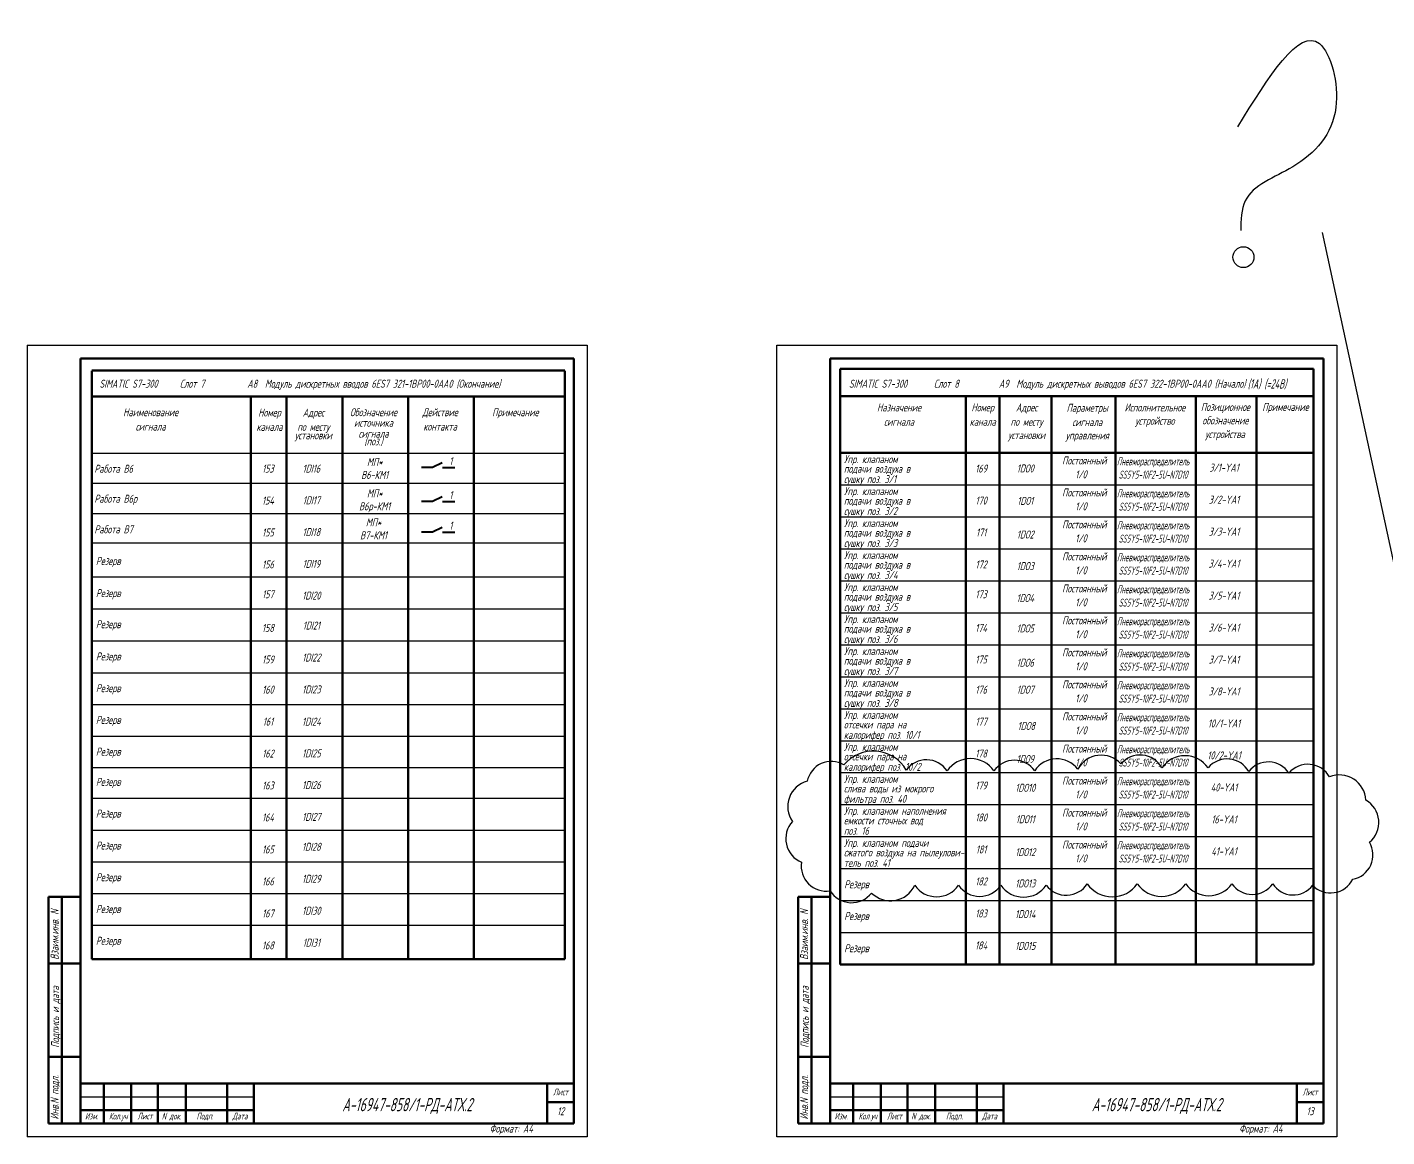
# Model space of a CAD drawing. Header units: millimetres. Extents: x -680 to 9204, y -4430 to 7779.
# Drawn here: x 3410 to 3919, y 2891 to 3307 of the extents above; entities that cross this region are included whole.
import ezdxf
from ezdxf.enums import TextEntityAlignment as Align

# ---------------------------------------------------------------- set-up
doc = ezdxf.new("R2010")
doc.units = ezdxf.units.MM
doc.layers.get('Defpoints').update_dxf_attribs({"color": 33})
for name, color, linetype, lineweight in [('Выноска', 137, 'Continuous', 20), ('Обводка', 6, 'Continuous', 25), ('Текст_КИП', 2, 'Continuous', 25)]:
    doc.layers.add(name, color=color, linetype=linetype, lineweight=lineweight)
doc.styles.add('Simplex', font='simplex.shx', dxfattribs={"width": 0.7, "oblique": 15})

msp = doc.modelspace()

# ---------------------------------------------------------------- linework, layer by layer
at = {"lineweight": 60}
for p, q in [((3429.6, 2895.566), (3429.6, 3182.566)), ((3429.6, 3182.566), (3614.6, 3182.566)), ((3614.6, 3182.566), (3614.6, 2895.566)), ((3710.662, 2895.566), (3710.662, 3182.566)), ((3710.662, 3182.566), (3895.662, 3182.566)), ((3895.662, 3182.566), (3895.662, 2895.566)), ((3417.6, 2895.566), (3417.6, 2980.566)), ((3429.6, 2980.566), (3417.6, 2980.566)), ((3422.6, 2895.566), (3422.6, 2980.566)), ((3698.662, 2895.566), (3698.662, 2980.566)), ((3710.662, 2980.566), (3698.662, 2980.566)), ((3703.662, 2895.566), (3703.662, 2980.566)), ((3429.6, 2955.566), (3417.6, 2955.566)), ((3710.662, 2955.566), (3698.662, 2955.566)), ((3429.6, 2920.566), (3417.6, 2920.566)), ((3710.662, 2920.566), (3698.662, 2920.566)), ((3614.6, 2910.566), (3429.6, 2910.566)), ((3438.274, 2910.566), (3438.274, 2895.566)), ((3448.635, 2910.566), (3448.635, 2895.566)), ((3458.583, 2910.566), (3458.583, 2895.566)), ((3469.036, 2910.566), (3469.036, 2895.566)), ((3484.6, 2910.566), (3484.6, 2895.566)), ((3494.6, 2910.566), (3494.6, 2895.566)), ((3604.6, 2910.566), (3604.6, 2895.566)), ((3895.662, 2910.566), (3710.662, 2910.566)), ((3719.337, 2910.566), (3719.337, 2895.566)), ((3729.698, 2910.566), (3729.698, 2895.566)), ((3739.646, 2910.566), (3739.646, 2895.566)), ((3750.099, 2910.566), (3750.099, 2895.566)), ((3765.662, 2910.566), (3765.662, 2895.566)), ((3775.662, 2910.566), (3775.662, 2895.566)), ((3885.662, 2910.566), (3885.662, 2895.566)), ((3604.6, 2903.566), (3614.6, 2903.566)), ((3885.662, 2903.566), (3895.662, 2903.566)), ((3429.6, 2900.566), (3494.6, 2900.566)), ((3710.662, 2900.566), (3775.662, 2900.566)), ((3429.6, 2895.566), (3417.6, 2895.566)), ((3614.6, 2895.566), (3429.6, 2895.566)), ((3710.662, 2895.566), (3698.662, 2895.566)), ((3895.662, 2895.566), (3710.662, 2895.566))]:
    msp.add_line(p, q, dxfattribs=at)
at = {"color": 1, "linetype": 'Continuous', "lineweight": 30}
msp.add_line((3433.8, 3147.051), (3611.143, 3147.051), dxfattribs=at)
at = {"linetype": 'Continuous', "lineweight": 40}
for p, q in [((3561.603, 3141.569), (3557.459, 3141.569)), ((3565.249, 3143.391), (3561.603, 3141.569)), ((3565.332, 3141.569), (3569.89, 3141.569)), ((3565.249, 3130.649), (3561.603, 3128.827)), ((3561.603, 3128.827), (3557.459, 3128.827)), ((3565.332, 3128.827), (3569.89, 3128.827)), ((3561.603, 3117.351), (3557.459, 3117.351)), ((3565.249, 3119.173), (3561.603, 3117.351)), ((3565.332, 3117.351), (3569.89, 3117.351))]:
    msp.add_line(p, q, dxfattribs=at)
at = {"layer": 'Defpoints', "color": 2}
msp.add_line((3937.992, 3031.964), (3895.294, 3229.813), dxfattribs=at)
at = {"layer": 'Defpoints'}
for p, q in [((3409.587, 3187.566), (3409.587, 2890.566)), ((3409.587, 3187.566), (3619.6, 3187.566)), ((3619.6, 3187.566), (3619.6, 2890.566)), ((3690.65, 3187.566), (3900.65, 3187.566)), ((3690.65, 2890.566), (3690.65, 3187.566)), ((3900.662, 3187.566), (3900.662, 2890.566)), ((3619.587, 2890.566), (3409.587, 2890.566)), ((3900.65, 2890.566), (3690.65, 2890.566))]:
    msp.add_line(p, q, dxfattribs=at)
at = {"layer": 'Defpoints', "color": 2}
msp.add_lwpolyline([(3715.823, 3030.058, 0.5205671), (3702.108, 3023.926, 0.5205671), (3702.108, 3023.926, 0.5205671), (3696.536, 3008.827, 0.5205671), (3696.536, 3008.827, 0.5205671), (3699.997, 2993.549, 0.5205671), (3699.997, 2993.549, 0.5205671), (3710.671, 2982.882, 0.5205671), (3710.671, 2982.882, 0.5205671), (3726.249, 2982.017, 0.5205671), (3726.249, 2982.017, 0.5205671), (3742.403, 2984.9, 0.5205671), (3742.403, 2984.9, 0.5205671), (3758.846, 2984.9, 0.5205671), (3758.846, 2984.9, 0.5205671), (3774.712, 2984.9, 0.5205671), (3774.712, 2984.9, 0.5205671), (3791.732, 2984.9, 0.5205671), (3791.732, 2984.9, 0.5205671), (3807.12, 2985.478, 0.5205671), (3807.12, 2985.478, 0.5205671), (3825.871, 2985.478, 0.5205671), (3825.871, 2985.478, 0.5205671), (3844.045, 2985.478, 0.5205671), (3844.045, 2985.478, 0.5205671), (3861.353, 2985.478, 0.5205671), (3861.353, 2985.478, 0.5205671), (3876.642, 2985.478, 0.5205671), (3876.642, 2985.478, 0.5205671), (3891.643, 2984.901, 0.5205671), (3891.643, 2984.901, 0.5205671), (3906.644, 2987.207, 0.5205671), (3906.644, 2987.207, 0.5205671), (3912.99, 3001.045, 0.5205671), (3912.99, 3001.045, 0.5205671), (3911.548, 3016.9, 0.5205671), (3911.548, 3016.9, 0.5205671), (3897.989, 3025.548, 0.5205671), (3897.989, 3025.548, 0.5205671), (3882.7, 3026.989, 0.5205671), (3882.7, 3026.989, 0.5205671), (3867.699, 3027.566, 0.5205671), (3867.699, 3027.566, 0.5205671), (3852.41, 3029.007, 0.5205671), (3852.41, 3029.007, 0.5205671), (3835.102, 3029.007, 0.5205671), (3835.102, 3029.007, 0.5205671), (3819.731, 3030.448, 0.5205671), (3819.731, 3030.448, 0.5205671), (3803.577, 3028.43, 0.5205671), (3803.577, 3028.43, 0.5205671), (3787.422, 3027.854, 0.5205671), (3787.422, 3027.854, 0.5205671), (3772.133, 3027.854, 0.5205671), (3772.133, 3027.854, 0.5205671), (3754.536, 3027.854, 0.5205671), (3754.536, 3027.854, 0.5205671), (3739.247, 3028.142, 0.5205671), (3739.247, 3028.142, 0.5205671)], format="xyb", close=True, dxfattribs=at)
msp.add_circle((3865.67, 3220.52), 3.929, dxfattribs=at)
msp.add_spline([(3863.545, 3269.448), (3894.194, 3300.633), (3900.324, 3276.687), (3884.164, 3254.412), (3866.331, 3241.604), (3864.66, 3230.466)], degree=3, dxfattribs=at)
at = {"layer": 'Выноска', "color": 1, "lineweight": 50}
for p, q in [((3433.8, 3178.06), (3611.143, 3178.06)), ((3433.8, 2957.248), (3433.8, 3177.931)), ((3611.143, 3177.931), (3611.143, 2957.248)), ((3714.402, 3178.627), (3714.402, 2955.191)), ((3714.402, 3178.627), (3891.924, 3178.627)), ((3891.924, 3178.627), (3891.924, 2955.191)), ((3433.8, 3168.295), (3611.143, 3168.295)), ((3493.429, 3168.295), (3493.429, 2957.248)), ((3506.786, 3168.295), (3506.786, 2957.248)), ((3527.773, 3168.295), (3527.773, 2957.248)), ((3552.402, 3168.295), (3552.402, 2957.248)), ((3577.031, 3168.295), (3577.031, 2957.248)), ((3714.402, 3168.361), (3891.924, 3168.361)), ((3761.612, 3168.361), (3761.612, 2955.191)), ((3774.231, 3168.361), (3774.231, 2955.191)), ((3793.684, 3168.361), (3793.684, 2955.191)), ((3817.681, 3168.361), (3817.681, 2955.191)), ((3847.881, 3168.361), (3847.881, 2955.191)), ((3870.564, 3168.361), (3870.564, 2955.191)), ((3714.402, 3147.117), (3891.924, 3147.117)), ((3433.8, 2957.248), (3611.143, 2957.248)), ((3714.402, 2955.191), (3891.924, 2955.191))]:
    msp.add_line(p, q, dxfattribs=at)
at = {"layer": 'Обводка', "linetype": 'Continuous'}
for p, q in [((3433.8, 3135.809), (3611.143, 3135.809)), ((3714.402, 3135.131), (3891.924, 3135.131)), ((3433.8, 3124.334), (3611.143, 3124.334)), ((3714.402, 3123.145), (3891.924, 3123.145)), ((3433.8, 3113.325), (3611.143, 3113.325)), ((3714.402, 3111.159), (3891.924, 3111.159)), ((3433.8, 3100.595), (3611.143, 3100.595)), ((3714.402, 3099.159), (3891.924, 3099.159)), ((3433.8, 3088.609), (3611.143, 3088.609)), ((3714.402, 3087.159), (3891.924, 3087.159)), ((3433.8, 3076.623), (3611.143, 3076.623)), ((3714.402, 3075.159), (3891.924, 3075.159)), ((3433.8, 3064.637), (3611.143, 3064.637)), ((3714.402, 3063.159), (3891.924, 3063.159)), ((3743.716, 3063.159), (3817.681, 3063.159)), ((3433.8, 3052.731), (3611.143, 3052.731)), ((3714.402, 3051.159), (3891.924, 3051.159)), ((3433.8, 3040.826), (3611.143, 3040.826)), ((3714.402, 3039.159), (3891.924, 3039.159)), ((3743.716, 3039.159), (3817.681, 3039.159)), ((3433.8, 3029.059), (3611.143, 3029.059)), ((3714.402, 3027.159), (3891.924, 3027.159)), ((3433.8, 3017.598), (3611.143, 3017.598)), ((3714.402, 3015.159), (3891.924, 3015.159)), ((3433.8, 3005.612), (3611.143, 3005.612)), ((3714.402, 3003.159), (3891.924, 3003.159)), ((3433.8, 2993.706), (3611.143, 2993.706)), ((3714.402, 2991.159), (3891.924, 2991.159)), ((3743.716, 2991.159), (3817.681, 2991.159)), ((3433.8, 2981.801), (3611.143, 2981.801)), ((3714.402, 2979.159), (3891.924, 2979.159)), ((3433.8, 2969.896), (3611.143, 2969.896)), ((3714.402, 2967.159), (3891.924, 2967.159))]:
    msp.add_line(p, q, dxfattribs=at)
at = {"layer": 'Обводка', "color": 155}
for p, q in [((3429.6, 2905.566), (3494.6, 2905.566)), ((3710.662, 2905.566), (3775.662, 2905.566))]:
    msp.add_line(p, q, dxfattribs=at)

# ---------------------------------------------------------------- texts
at = {"layer": 'Defpoints', "lineweight": -3, "style": 'Simplex', "oblique": 15, "width": 0.6}
msp.add_text('(1A) (=24В)', height=3.5, dxfattribs=at).set_placement((3874.5, 3171.245), align=Align.CENTER)
at = {"layer": 'Текст_КИП', "color": 3, "style": 'Simplex', "oblique": 15, "width": 0.6}
for s, height, p in [('SIMATIC S7-300', 3, (3447.586, 3171.558)), ('Слот 7', 3, (3471.441, 3171.558)), ('А8  Модуль дискретных вводов 6ES7 321-1BP00-0AA0 (Окончание)', 3, (3539.595, 3171.558)), ('SIMATIC S7-300', 3, (3728.649, 3171.558)), ('Слот 8', 3, (3754.285, 3171.558)), ('А9  Модуль дискретных выводов 6ES7 322-1BP00-0АА0 (Начало)', 3, (3820.197, 3171.558)), ('Наименование', 3, (3455.856, 3160.857)), ('Номер', 3, (3500.438, 3160.744)), ('Адрес', 3, (3516.906, 3160.744)), ('Обозначение', 3, (3539.454, 3160.857)), ('Действие', 3, (3564.411, 3160.857)), ('Примечание', 3, (3592.635, 3160.857)), ('Назначение', 3, (3736.505, 3162.647)), ('Номер', 3, (3767.883, 3162.647)), ('Адрес', 3, (3784.351, 3162.647)), ('Параметры', 3, (3807.1, 3162.533)), ('Исполнительное', 3, (3832.45, 3162.647)), ('Позиционное', 3, (3858.914, 3162.833)), ('Примечание', 3, (3881.433, 3162.833)), ('сигнала', 3, (3455.856, 3155.477)), ('канала', 3, (3500.438, 3155.363)), ('по месту', 3, (3516.906, 3155.363)), ('источника', 3, (3539.454, 3156.906)), ('контакта', 3, (3564.411, 3155.477)), ('сигнала', 3, (3736.505, 3157.266)), ('канала', 3, (3767.883, 3157.266)), ('по месту', 3, (3784.351, 3157.266)), ('сигнала', 3, (3807.1, 3157.153)), ('устройство', 3, (3832.45, 3157.647)), ('обозначение', 3, (3858.914, 3157.791)), ('установки', 3, (3516.906, 3152.201)), ('сигнала', 3, (3539.454, 3152.83)), ('(поз.)', 3, (3539.454, 3149.932)), ('установки', 3, (3784.351, 3152.266)), ('управления', 3, (3807.1, 3152.153)), ('устройства', 3, (3858.759, 3152.647)), ('Постоянный', 3, (3806.008, 3142.755)), ('153', 3, (3499.854, 3139.72)), ('МП*', 3, (3539.874, 3142.204)), ('1', 3, (3568.437, 3142.572)), ('169', 3, (3767.299, 3139.72)), ('3/1-YA1', 3, (3858.386, 3140.077)), ('В6-КМ1', 3, (3539.874, 3137.337)), ('1/0', 3, (3804.743, 3137.549)), ('154', 3, (3499.854, 3127.733)), ('МП*', 3, (3539.874, 3130.439)), ('1', 3, (3568.437, 3129.83)), ('170', 3, (3767.299, 3127.733)), ('Постоянный', 3, (3806.008, 3130.755)), ('3/2-YA1', 3, (3858.386, 3128.077)), ('В6р-КМ1', 3, (3539.874, 3125.573)), ('1/0', 3, (3804.743, 3125.549)), ('МП*', 3, (3539.439, 3119.555)), ('1', 3, (3568.437, 3118.354)), ('Постоянный', 3, (3806.008, 3118.768)), ('155', 3, (3499.854, 3115.747)), ('В7-КМ1', 3, (3539.439, 3114.689)), ('171', 3, (3767.299, 3115.747)), ('1/0', 3, (3804.743, 3113.563)), ('3/3-YA1', 3, (3858.386, 3116.077)), ('156', 3, (3499.854, 3103.761)), ('172', 3, (3767.299, 3103.761)), ('Постоянный', 3, (3806.008, 3106.755)), ('3/4-YA1', 3, (3858.386, 3104.077)), ('1/0', 3, (3804.743, 3101.549)), ('157', 3, (3499.854, 3092.586)), ('173', 3, (3767.299, 3092.586)), ('Постоянный', 3, (3806.008, 3094.755)), ('3/5-YA1', 3, (3858.386, 3092.077)), ('1/0', 3, (3804.743, 3089.549)), ('Постоянный', 3, (3806.008, 3082.768)), ('158', 3, (3499.854, 3079.946)), ('174', 3, (3767.299, 3079.946)), ('1/0', 3, (3804.743, 3077.563)), ('3/6-YA1', 3, (3858.386, 3080.077)), ('159', 3, (3499.854, 3068.109)), ('175', 3, (3767.299, 3068.109)), ('Постоянный', 3, (3806.008, 3070.755)), ('3/7-YA1', 3, (3858.386, 3068.077)), ('1/0', 3, (3804.743, 3065.549)), ('160', 3, (3499.854, 3056.803)), ('176', 3, (3767.299, 3056.803)), ('Постоянный', 3, (3806.008, 3058.755)), ('3/8-YA1', 3, (3858.386, 3056.118)), ('1/0', 3, (3804.743, 3053.549)), ('Постоянный', 3, (3806.008, 3046.736)), ('161', 3, (3499.854, 3044.817)), ('177', 3, (3767.299, 3044.817)), ('1/0', 3, (3804.743, 3041.531)), ('10/1-YA1', 3, (3858.386, 3044.132)), ('162', 3, (3499.854, 3032.831)), ('178', 3, (3767.299, 3032.831)), ('Постоянный', 3, (3806.008, 3034.681)), ('10/2-YA1', 3, (3858.386, 3032.146)), ('1/0', 3, (3804.743, 3029.476)), ('163', 3, (3499.854, 3020.845)), ('179', 3, (3767.299, 3020.845)), ('Постоянный', 3, (3806.008, 3022.681)), ('1/0', 3, (3804.743, 3017.476)), ('40-YA1', 3, (3858.386, 3020.146)), ('Постоянный', 3, (3806.008, 3010.681)), ('164', 3, (3499.854, 3008.859)), ('180', 3, (3767.299, 3008.859)), ('1/0', 3, (3804.743, 3005.476)), ('16-YA1', 3, (3858.386, 3008.146)), ('165', 3, (3499.854, 2996.859)), ('181', 3, (3767.299, 2996.859)), ('Постоянный', 3, (3806.008, 2998.681)), ('41-YA1', 3, (3858.386, 2996.146)), ('1/0', 3, (3804.743, 2993.476)), ('166', 3, (3499.854, 2984.859)), ('182', 3, (3767.299, 2984.859)), ('167', 3, (3499.854, 2972.859)), ('183', 3, (3767.299, 2972.859)), ('168', 3, (3499.854, 2960.859)), ('184', 3, (3767.299, 2960.859)), ('Лист', 2.5, (3609.622, 2906.138)), ('Лист', 2.5, (3890.685, 2906.138)), ('12', 3, (3609.622, 2898.667)), ('13', 3, (3890.685, 2898.667)), ('Изм.', 2.5, (3433.742, 2897.07)), ('Кол.уч', 2.5, (3443.742, 2897.07)), ('Лист', 2.5, (3453.742, 2897.07)), ('N док.', 2.5, (3463.742, 2897.07)), ('Подп.', 2.5, (3476.242, 2897.07)), ('Дата', 2.5, (3489.394, 2897.07)), ('Изм.', 2.5, (3714.805, 2897.07)), ('Кол.уч', 2.5, (3724.805, 2897.07)), ('Лист', 2.5, (3734.805, 2897.07)), ('N док.', 2.5, (3744.805, 2897.07)), ('Подп.', 2.5, (3757.305, 2897.07)), ('Дата', 2.5, (3770.457, 2897.07)), ('Формат: А4', 3, (3591.114, 2892.146)), ('Формат: А4', 3, (3872.177, 2892.146))]:
    msp.add_text(s, height=height, dxfattribs=at).set_placement(p, align=Align.CENTER)
for s, p in [('Упр. клапаном', (3715.833, 3143.257)), ('подачи воздуха в', (3715.833, 3139.673)), ('сушку поз. 3/1', (3715.833, 3135.776)), ('Упр. клапаном', (3715.833, 3131.257)), ('подачи воздуха в', (3715.833, 3127.673)), ('сушку поз. 3/2', (3715.833, 3123.776)), ('Упр. клапаном', (3715.833, 3119.257)), ('подачи воздуха в', (3715.833, 3115.673)), ('Упр. клапаном', (3715.833, 3107.257)), ('сушку поз. 3/3', (3715.833, 3111.776)), ('подачи воздуха в', (3715.833, 3103.673)), ('сушку поз. 3/4', (3715.833, 3099.776)), ('Упр. клапаном', (3715.833, 3095.257)), ('подачи воздуха в', (3715.833, 3091.673)), ('сушку поз. 3/5', (3715.833, 3087.776)), ('Упр. клапаном', (3715.833, 3083.257)), ('подачи воздуха в', (3715.833, 3079.673)), ('сушку поз. 3/6', (3715.833, 3075.776)), ('Упр. клапаном', (3715.833, 3047.312)), ('отсечки пара на', (3715.833, 3043.729)), ('калорифер поз. 10/1', (3715.833, 3039.832)), ('Упр. клапаном', (3715.833, 3035.326)), ('отсечки пара на', (3715.833, 3031.742)), ('калорифер поз. 10/2', (3715.833, 3027.845))]:
    msp.add_text(s, height=3, dxfattribs=at).set_placement(p)
at = {"layer": 'Текст_КИП', "color": 7, "style": 'Simplex', "oblique": 15, "width": 0.6}
for s, p in [('Работа В6', (3434.77, 3139.654)), ('Упр. клапаном', (3715.833, 3023.312)), ('слива воды из мокрого', (3715.833, 3019.729)), ('фильтра поз. 40', (3715.833, 3015.832)), ('Упр. клапаном наполнения', (3715.833, 3011.326)), ('емкости сточных вод', (3715.833, 3007.742)), ('поз. 16', (3715.833, 3003.845)), ('Упр. клапаном подачи', (3715.833, 2999.312)), ('сжатого воздуха на пылеулови-', (3715.833, 2995.729)), ('тель поз. 41', (3715.833, 2991.832))]:
    msp.add_text(s, height=3, dxfattribs=at).set_placement(p)
at = {"layer": 'Текст_КИП', "style": 'Simplex', "oblique": 15}
for s, width, p in [('1DI16', 0.6, (3516.141, 3139.706)), ('1DО0', 0.6, (3783.846, 3139.772)), ('Пневмораспределитель', 0.5, (3831.797, 3142.441)), ('SS5Y5-10F2-5U-N7D10', 0.5, (3831.797, 3137.441)), ('1DI17', 0.6, (3516.141, 3127.8)), ('1DО1', 0.6, (3783.846, 3127.61)), ('Пневмораспределитель', 0.5, (3831.797, 3130.441)), ('SS5Y5-10F2-5U-N7D10', 0.5, (3831.797, 3125.441)), ('Пневмораспределитель', 0.5, (3831.797, 3118.441)), ('1DI18', 0.6, (3516.141, 3115.895)), ('1DО2', 0.6, (3783.846, 3114.987)), ('SS5Y5-10F2-5U-N7D10', 0.5, (3831.797, 3113.441)), ('1DI19', 0.6, (3516.141, 3103.99)), ('1DО3', 0.6, (3783.846, 3103.151)), ('Пневмораспределитель', 0.5, (3831.797, 3106.441)), ('SS5Y5-10F2-5U-N7D10', 0.5, (3831.797, 3101.441)), ('1DI20', 0.6, (3516.141, 3092.085)), ('Пневмораспределитель', 0.5, (3831.797, 3094.441)), ('1DО4', 0.6, (3783.846, 3091.151)), ('SS5Y5-10F2-5U-N7D10', 0.5, (3831.797, 3089.441)), ('Пневмораспределитель', 0.5, (3831.797, 3082.441)), ('1DI21', 0.6, (3516.141, 3080.843)), ('1DО5', 0.6, (3783.846, 3079.748)), ('SS5Y5-10F2-5U-N7D10', 0.5, (3831.797, 3077.441)), ('1DI22', 0.6, (3516.141, 3068.857)), ('1DО6', 0.6, (3783.846, 3066.907)), ('Пневмораспределитель', 0.5, (3831.797, 3070.441)), ('SS5Y5-10F2-5U-N7D10', 0.5, (3831.797, 3065.441)), ('1DI23', 0.6, (3516.141, 3056.87)), ('1DО7', 0.6, (3783.846, 3056.793)), ('Пневмораспределитель', 0.5, (3831.797, 3058.441)), ('SS5Y5-10F2-5U-N7D10', 0.5, (3831.797, 3053.441)), ('Пневмораспределитель', 0.5, (3831.797, 3046.441)), ('1DI24', 0.6, (3516.141, 3044.805)), ('1DО8', 0.6, (3784.249, 3043.187)), ('SS5Y5-10F2-5U-N7D10', 0.5, (3831.797, 3041.441)), ('1DI25', 0.6, (3516.141, 3032.899)), ('1DО9', 0.6, (3783.846, 3030.795)), ('Пневмораспределитель', 0.5, (3831.797, 3034.441)), ('SS5Y5-10F2-5U-N7D10', 0.5, (3831.797, 3029.441)), ('1DI26', 0.6, (3516.141, 3020.994)), ('Пневмораспределитель', 0.5, (3831.797, 3022.441)), ('1DО10', 0.6, (3783.846, 3019.99)), ('SS5Y5-10F2-5U-N7D10', 0.5, (3831.797, 3017.441)), ('Пневмораспределитель', 0.5, (3831.797, 3010.441)), ('1DI27', 0.6, (3516.141, 3009.089)), ('1DО11', 0.6, (3783.846, 3008.185)), ('SS5Y5-10F2-5U-N7D10', 0.5, (3831.797, 3005.441)), ('1DI28', 0.6, (3516.141, 2997.847)), ('1DО12', 0.6, (3783.846, 2995.844)), ('Пневмораспределитель', 0.5, (3831.797, 2998.441)), ('SS5Y5-10F2-5U-N7D10', 0.5, (3831.797, 2993.441)), ('1DI29', 0.6, (3516.141, 2985.861)), ('1DО13', 0.6, (3783.846, 2984.105)), ('1DI30', 0.6, (3516.141, 2973.875)), ('1DО14', 0.6, (3783.846, 2972.588)), ('1DI31', 0.6, (3516.141, 2961.888)), ('1DО15', 0.6, (3783.846, 2960.682))]:
    msp.add_text(s, height=3, dxfattribs=dict(at, width=width)).set_placement(p, align=Align.CENTER)
at = {"layer": 'Текст_КИП', "color": 6, "style": 'Simplex', "oblique": 15, "width": 0.6}
for s, p in [('Работа В6р', (3434.77, 3128.412)), ('Работа В7', (3434.77, 3116.936)), ('Упр. клапаном', (3715.833, 3071.257)), ('подачи воздуха в', (3715.833, 3067.673)), ('сушку поз. 3/7', (3715.833, 3063.776)), ('Упр. клапаном', (3715.833, 3059.298)), ('подачи воздуха в', (3715.833, 3055.715)), ('сушку поз. 3/8', (3715.833, 3051.818)), ('Резерв', (3715.949, 2983.793))]:
    msp.add_text(s, height=3, dxfattribs=at).set_placement(p)
at = {"layer": 'Текст_КИП', "style": 'Simplex', "oblique": 15, "width": 0.6}
for s, height, p in [('Резерв', 3, (3435.347, 3105.063)), ('Резерв', 3, (3435.347, 3092.995)), ('Резерв', 3, (3435.347, 3081.324)), ('Резерв', 3, (3435.347, 3069.257)), ('Резерв', 3, (3435.347, 3057.352)), ('Резерв', 3, (3435.347, 3045.446)), ('Резерв', 3, (3435.347, 3033.541)), ('Резерв', 3, (3435.347, 3022.218)), ('Резерв', 3, (3435.347, 3010.313)), ('Резерв', 3, (3435.347, 2998.327)), ('Резерв', 3, (3435.347, 2986.421)), ('Резерв', 3, (3435.347, 2974.516)), ('Резерв', 3, (3715.949, 2971.888)), ('Резерв', 3, (3435.347, 2962.611)), ('Резерв', 3, (3715.949, 2959.793)), ('А-16947-858/1-РД-АТХ.2', 5, (3527.721, 2900.146)), ('А-16947-858/1-РД-АТХ.2', 5, (3808.784, 2900.146))]:
    msp.add_text(s, height=height, dxfattribs=at).set_placement(p)
for s, p in [('Взаим.инв. N', (3421.363, 2956.933)), ('Взаим.инв. N', (3702.425, 2956.933)), ('Подпись и дата', (3421.573, 2923.938)), ('Подпись и дата', (3702.635, 2923.938)), ('Инв.N подл.', (3421.363, 2897.037)), ('Инв.N подл.', (3702.425, 2897.037))]:
    msp.add_text(s, height=3, rotation=90, dxfattribs=at).set_placement(p)

doc.saveas('drawing.dxf')
